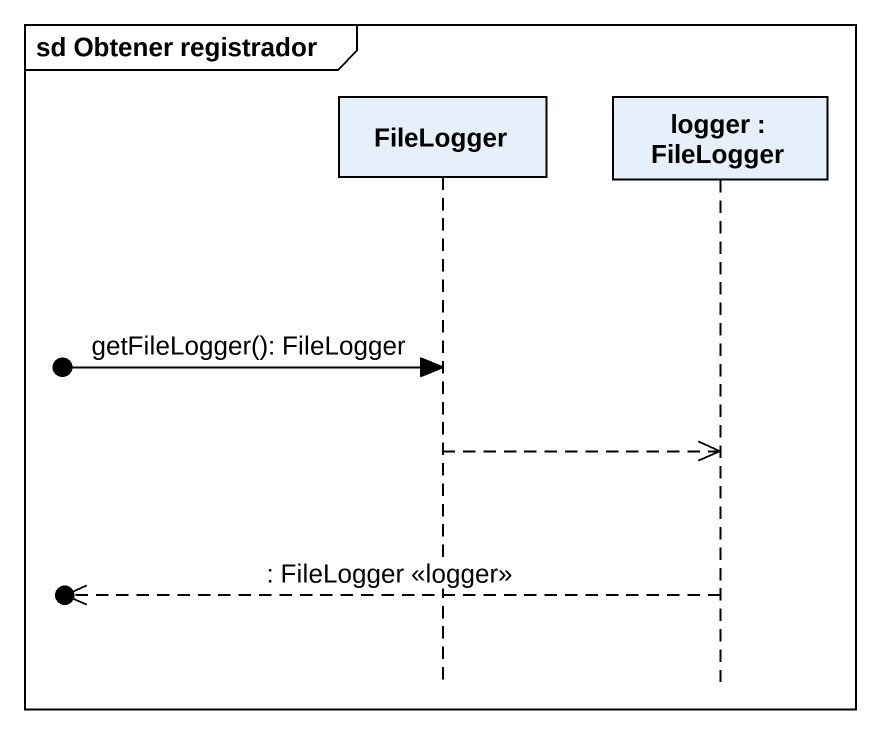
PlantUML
@startuml
mainframe sd Obtener registrador
hide footbox
participant FileLogger
participant "logger : FileLogger" as logger

[o-> FileLogger : getFileLogger(): FileLogger
FileLogger -->> logger
[o<<-- logger : : FileLogger <<logger>>
@enduml
